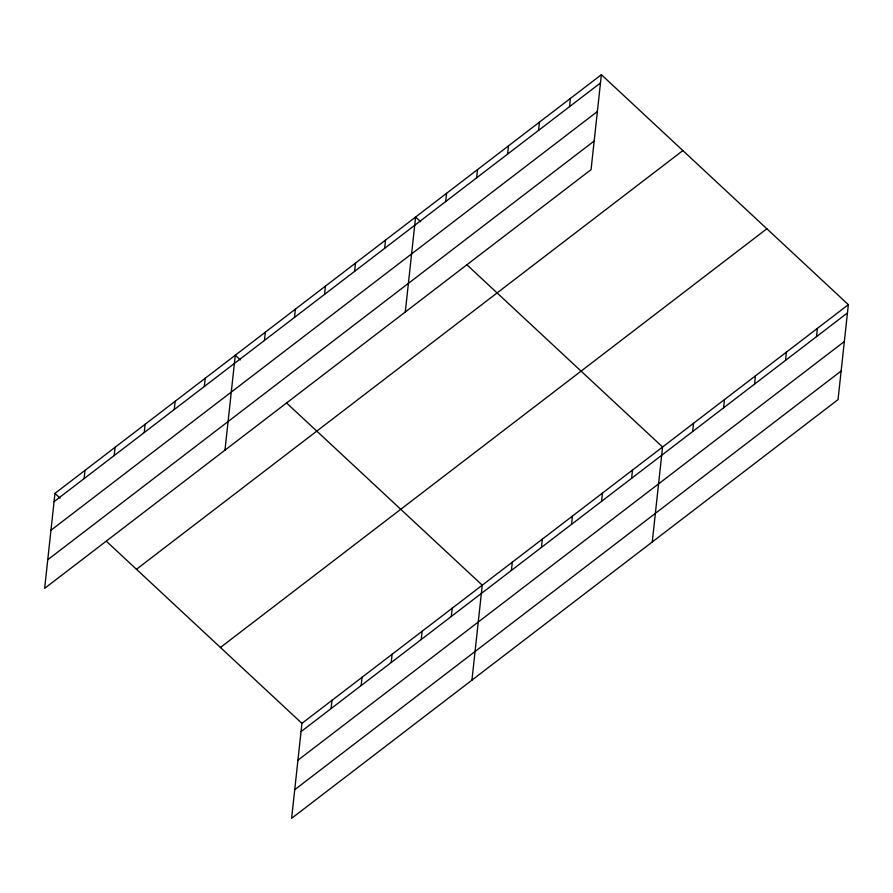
<?xml version="1.0" encoding="UTF-8"?>
<svg xmlns="http://www.w3.org/2000/svg" width="893" height="893" viewBox="0 0 893 893"><rect width="100%" height="100%" fill="white"/><g stroke="black" fill="none" stroke-linecap="round" stroke-linejoin="round"><path stroke-width="1.34" d="M601.38 74.688L54.964 493.382L44.65 588.342L591.066 169.637L601.38 74.688L848.35 304.658L838.036 399.618L291.62 818.312L301.934 723.363L848.35 304.658M84.121 478.603L85.014 470.354M114.17 455.575L115.074 447.326M144.231 432.547L145.124 424.298M174.28 409.519L175.173 401.27M204.33 386.49L205.234 378.241M224.969 450.172L235.283 355.213L240.317 359.89M264.44 340.434L265.333 332.185M294.489 317.406L295.393 309.157M324.55 294.377L325.443 286.128M354.599 271.349L355.492 263.1M331.091 708.584L331.984 700.335M384.649 248.321L385.542 240.072M361.14 685.556L362.045 677.307M405.288 312.003L415.602 217.044L420.625 221.721M391.201 662.528L392.094 654.268M445.663 201.572L446.567 193.312M421.25 639.5L422.143 631.239M476.628 177.841L477.532 169.592M451.3 616.471L452.204 608.211M507.592 154.121L508.485 145.86M471.939 680.142L482.253 585.183L286.597 403M538.557 130.389L539.45 122.14M511.41 570.415L512.303 562.155M569.522 106.669L570.415 98.409M541.459 547.387L542.352 539.126M571.509 524.358L572.413 516.098M601.569 501.33L602.462 493.07M631.619 478.302L632.512 470.042M652.258 541.973L662.573 447.013L466.916 264.819M692.633 431.542L693.537 423.293M723.598 407.822L724.491 399.562M754.563 384.09L755.456 375.841M785.527 360.37L786.42 352.11M816.492 336.639L817.385 328.39M54.071 501.632L600.487 82.937M50.957 530.252L597.372 111.547M47.753 559.732L594.169 141.027M136.462 569.276L682.877 150.571M220.437 647.47L766.853 228.764M301.041 731.613L847.457 312.918M297.927 760.222L844.343 341.528M294.723 789.702L841.139 371.008M54.964 493.382L59.998 498.071M106.278 541.169L301.934 723.363"/></g></svg>
